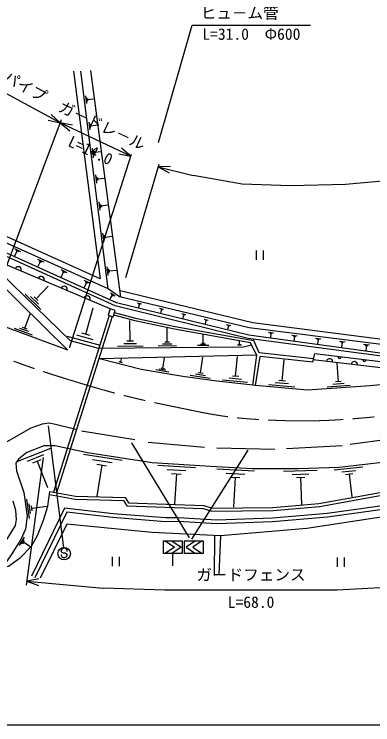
# Model space of a CAD drawing. Units: millimetres, scale not verified. Extents: x 40000 to 680000, y 20000 to 380000.
# Drawn here: x 199831 to 257297, y 205000 to 318871 of the extents above; entities that cross this region are included whole.
import ezdxf
from ezdxf.enums import TextEntityAlignment as Align

# ---------------------------------------------------------------- set-up
doc = ezdxf.new("R2010")
doc.units = ezdxf.units.MM
doc.header["$LTSCALE"] = 1000
doc.linetypes.add('CHAIN', pattern=[18.5, 12, -1.5, 3.5, -1.5])
for name, color, linetype, lineweight in [('M-BGD', 7, 'Continuous', 25), ('M-BMK', 2, 'CHAIN', 13), ('M-STR-STRC', 7, 'Continuous', 25), ('M-TTL-BAND', 7, 'Continuous', 25)]:
    doc.layers.add(name, color=color, linetype=linetype, lineweight=lineweight)
doc.styles.add('@ＭＳ ゴシック', font='')
doc.styles.add('ＭＳ ゴシック', font='')
doc.styles.get('@ＭＳ ゴシック').set_extended_font_data('@MS Gothic')
doc.styles.get('ＭＳ ゴシック').set_extended_font_data('MS Gothic')

msp = doc.modelspace()

# ---------------------------------------------------------------- linework, layer by layer
at = {"layer": 'M-BGD'}
for p, q in [((222937, 298325), (228337, 317106)), ((228337, 317106), (247337, 317106)), ((207203, 301451), (187051, 312335)), ((216919, 273549), (212091, 309828)), ((214870, 274846), (210531, 309723)), ((211472, 304586), (211324, 305777)), ((211554, 304898), (211480, 305494)), ((211655, 305062), (211618, 305360)), ((211636, 305211), (212589, 305329)), ((195669, 270721), (207404, 301988)), ((205257, 301913), (207203, 301451)), ((207203, 301451), (205749, 302824)), ((218546, 296131), (207203, 301451)), ((209172, 301099), (207203, 301451)), ((207203, 301451), (208732, 300162)), ((211997, 300364), (211845, 301591)), ((212082, 300686), (212006, 301299)), ((212186, 300855), (212147, 301161)), ((212166, 301008), (213148, 301130)), ((212527, 296106), (212370, 297369)), ((218546, 296131), (217016, 297420)), ((208697, 265390), (218641, 296428)), ((212614, 296437), (212536, 297069)), ((212721, 296611), (212682, 296927)), ((212701, 296769), (213711, 296895)), ((216577, 296483), (218546, 296131)), ((223023, 294811), (217661, 276610)), ((224902, 294455), (222903, 294404)), ((222903, 294404), (228530, 293050)), ((222903, 294404), (224660, 293449)), ((213061, 291812), (212900, 293111)), ((213151, 292152), (213070, 292802)), ((213261, 292331), (213220, 292656)), ((213240, 292493), (214280, 292623)), ((213600, 287480), (213434, 288816)), ((213692, 287831), (213609, 288499)), ((213805, 288014), (213764, 288348)), ((213784, 288181), (214853, 288314)), ((214230, 282422), (214058, 283801)), ((214325, 282784), (214239, 283473)), ((214441, 282974), (214398, 283318)), ((214420, 283146), (215523, 283283)), ((199853, 281300), (200839, 280854)), ((200257, 280880), (199900, 280091)), ((200055, 281090), (200548, 280867)), ((200133, 280935), (200380, 280824)), ((238649, 279489), (238649, 280989)), ((239774, 279489), (239774, 280989)), ((203576, 279618), (204556, 279175)), ((203978, 279201), (203624, 278417)), ((203777, 279409), (204267, 279188)), ((203855, 279256), (204100, 279145)), ((207294, 277939), (208267, 277499)), ((214907, 276981), (214729, 278406)), ((215005, 277355), (214916, 278067)), ((215125, 277550), (215081, 277907)), ((215103, 277729), (216243, 277870)), ((207692, 277525), (207341, 276746)), ((207493, 277732), (207980, 277512)), ((207571, 277580), (207814, 277470)), ((211004, 276263), (211971, 275826)), ((211401, 275851), (211051, 275078)), ((211202, 276057), (211686, 275839)), ((211280, 275906), (211521, 275797)), ((203327, 273281), (205275, 275285)), ((204092, 271563), (201588, 273997)), ((203710, 272422), (202458, 273639)), ((203640, 272977), (203014, 273585)), ((215534, 273825), (215139, 273238)), ((215266, 274218), (215999, 273725)), ((215400, 274022), (215767, 273775)), ((215442, 273887), (215626, 273763)), ((219572, 272601), (220210, 272447)), ((219716, 272498), (220035, 272421)), ((219860, 272396), (219737, 271885)), ((219780, 272415), (219940, 272377)), ((211316, 267580), (212469, 271815)), ((215203, 271669), (214879, 270620)), ((216036, 271413), (215203, 271669)), ((215712, 270363), (216036, 271413)), ((223120, 271745), (223772, 271587)), ((223267, 271640), (223594, 271562)), ((223415, 271536), (223289, 271014)), ((223333, 271555), (223496, 271516)), ((201542, 268551), (202389, 270846)), ((215043, 270569), (206109, 242265)), ((215531, 270419), (206616, 242175)), ((214879, 270620), (215712, 270363)), ((226682, 270886), (227348, 270725)), ((226832, 270779), (227166, 270699)), ((226983, 270672), (226854, 270139)), ((226900, 270692), (227066, 270652)), ((230258, 270023), (230938, 269859)), ((230412, 269914), (230752, 269832)), ((218411, 266473), (218377, 269762)), ((230565, 269805), (230434, 269261)), ((230480, 269826), (230650, 269785)), ((233848, 269158), (234542, 268990)), ((234005, 269046), (234352, 268962)), ((234162, 268935), (234028, 268379)), ((234075, 268956), (234248, 268914)), ((202765, 267448), (199896, 268506)), ((202154, 267999), (200719, 268528)), ((201901, 268418), (201183, 268683)), ((211977, 267400), (210654, 267761)), ((224345, 266299), (224320, 268645)), ((240602, 267897), (241383, 267799)), ((240788, 267794), (241178, 267745)), ((240876, 267704), (241071, 267679)), ((240973, 267692), (240895, 267067)), ((213674, 265800), (208380, 267242)), ((212495, 266690), (209848, 267411)), ((218925, 266479), (217897, 266468)), ((230107, 266131), (230092, 267560)), ((235924, 265960), (235918, 266464)), ((244338, 267429), (245163, 267325)), ((244534, 267320), (244947, 267269)), ((244627, 267225), (244833, 267199)), ((244730, 267212), (244647, 266552)), ((248118, 266955), (248988, 266846)), ((248324, 266841), (248759, 266787)), ((248422, 266740), (248640, 266713)), ((248531, 266727), (248444, 266031)), ((251942, 266476), (252857, 266362)), ((220475, 265673), (216364, 265630)), ((219443, 266073), (217388, 266051)), ((225817, 265729), (222885, 265698)), ((225081, 266014), (223615, 265999)), ((224711, 266303), (223979, 266296)), ((231004, 265783), (229218, 265764)), ((230555, 265957), (229662, 265947)), ((230330, 266133), (229884, 266128)), ((236240, 265838), (235610, 265831)), ((236082, 265899), (235767, 265896)), ((236002, 265961), (235845, 265960)), ((238711, 264209), (237878, 265837)), ((252159, 266356), (252616, 266299)), ((252262, 266250), (252491, 266222)), ((252376, 266236), (252285, 265504)), ((255811, 265991), (256771, 265871)), ((256039, 265865), (256519, 265805)), ((256147, 265754), (256387, 265724)), ((256267, 265739), (256171, 264971)), ((238711, 264209), (213476, 263651)), ((238087, 259442), (238711, 264209)), ((247662, 263085), (248014, 264476)), ((217164, 263028), (216627, 263164)), ((217043, 263116), (216775, 263183)), ((216990, 263186), (216855, 263220)), ((216922, 263203), (217031, 263633)), ((223634, 262107), (223918, 263783)), ((229711, 261368), (230078, 263919)), ((235305, 260841), (235637, 264042)), ((238484, 259381), (239232, 264028)), ((247662, 263085), (239232, 264028)), ((242766, 260132), (243079, 263497)), ((224122, 261809), (223074, 261986)), ((223895, 262063), (223372, 262151)), ((251776, 259984), (251573, 262927)), ((224610, 261510), (222515, 261866)), ((231214, 260501), (228025, 260960)), ((230463, 260935), (228868, 261164)), ((230110, 261311), (229313, 261426)), ((235805, 260789), (234805, 260893)), ((237223, 259833), (233222, 260248)), ((236264, 260337), (234263, 260544)), ((243778, 259614), (241675, 259809)), ((243292, 260083), (242240, 260181)), ((252721, 259680), (250882, 259553)), ((252236, 260016), (251317, 259953)), ((238484, 259381), (238087, 259442)), ((244791, 259095), (240585, 259486)), ((253666, 259376), (249988, 259122)), ((219166, 250691), (210599, 252065)), ((263365, 251242), (253662, 249938)), ((230347, 249454), (221287, 250239)), ((252388, 249725), (243493, 249203)), ((200423, 247272), (205718, 249343)), ((201953, 247260), (204601, 248295)), ((210919, 248355), (217158, 247401)), ((241607, 249113), (232277, 249315)), ((204446, 247845), (201742, 227354)), ((202823, 246989), (204146, 247507)), ((203484, 247248), (205142, 243012)), ((212383, 247493), (215503, 247016)), ((213068, 246750), (214628, 246511)), ((213848, 246631), (213085, 241640)), ((222872, 246614), (228902, 246243)), ((232326, 246036), (238329, 245685)), ((251112, 245845), (255700, 246360)), ((224343, 245918), (227357, 245733)), ((225059, 245269), (226567, 245176)), ((225813, 245222), (225517, 240399)), ((233791, 245348), (236793, 245173)), ((242991, 245622), (248380, 245812)), ((244357, 245130), (247052, 245225)), ((252310, 245515), (254604, 245772)), ((252935, 245120), (254082, 245249)), ((253509, 245185), (253920, 241514)), ((234507, 244704), (236008, 244616)), ((235257, 244660), (234977, 239857)), ((245050, 244615), (246397, 244663)), ((245723, 244639), (245876, 240327)), ((202258, 238060), (201833, 241147)), ((202461, 238874), (202248, 240418)), ((202716, 239303), (202610, 240074)), ((202663, 239688), (205133, 240028)), ((200667, 233740), (201498, 235082)), ((201009, 233992), (201424, 234663)), ((231910, 235349), (231860, 228911)), ((232867, 235305), (232648, 229068)), ((201247, 234077), (201455, 234412)), ((201351, 234245), (202424, 233579)), ((215574, 230438), (215574, 231938)), ((216699, 230438), (216699, 231938)), ((251638, 230291), (251638, 231791)), ((252763, 230291), (252763, 231791)), ((203803, 228373), (201832, 228035)), ((201832, 228035), (214073, 226906)), ((201832, 228035), (203708, 227342))]:
    msp.add_line(p, q, dxfattribs=at)
for points in [[(320871, 280011), (317076, 274012), (278350, 266628), (265588, 265454), (263762, 265298), (237478, 268591), (216730, 273594), (214870, 274846), (193492, 284502), (163991, 303064), (162426, 304629), (155940, 308793), (148741, 312914), (143498, 315470), (138803, 317400), (134865, 318652)], [(321641, 279070), (318198, 273106), (294633, 268496), (278096, 265320), (263946, 263803), (237431, 267441), (216218, 272645), (193140, 283020), (161990, 302372), (154783, 307097), (146627, 311601), (142419, 313632), (137706, 315510), (132420, 317162)], [(318457, 272405), (294740, 267947), (278179, 264823), (263953, 263363), (237326, 266892), (216036, 272115), (192689, 282725), (161731, 302017), (154544, 306663), (146361, 311198), (142194, 313120), (137514, 315080), (132431, 316577)], [(215203, 271669), (196907, 279420), (183607, 286855), (178077, 290924), (177086, 290846), (162974, 300888), (161774, 300888), (145651, 311067), (140604, 313141), (132450, 315606)], [(209309, 309726), (213587, 276460), (194252, 285179), (164029, 304291)], [(208432, 265037), (195951, 269641), (190995, 274754), (178494, 280290), (172379, 284457), (165623, 294551), (161774, 300888)], [(259171, 296151), (262673, 267278), (260899, 266496), (238091, 269437), (216788, 274534)], [(263022, 292471), (252918, 291585), (244102, 291376), (236355, 291641), (228530, 293050)], [(208432, 265037), (196666, 276596), (195571, 278578), (194838, 280577)], [(237878, 265837), (236557, 265541), (213325, 265298), (208856, 266515), (197672, 277385), (196907, 279420)], [(237878, 265837), (237674, 266234), (225527, 268379), (219426, 269672), (215796, 270635)], [(238220, 266557), (237932, 266584), (225602, 268761), (219516, 270051), (215895, 271011)], [(247808, 263663), (239112, 264621), (238220, 266557)], [(296161, 265555), (277224, 261351), (256859, 259295), (246836, 258604), (238484, 259381)], [(248014, 264476), (263795, 262598), (278040, 264207)], [(238087, 259442), (232296, 260042), (226858, 260825), (220167, 261959), (213476, 263651)], [(278206, 262937), (264408, 261529), (247760, 263470)], [(327023, 256686), (281872, 245146), (269970, 241612), (249976, 238853), (241205, 238103), (232285, 237790), (226129, 238156), (224051, 238141), (215669, 238784), (207896, 239697), (202589, 228817)], [(327170, 256110), (282030, 244573), (270096, 241029), (250042, 238262), (241241, 237510), (232277, 237195), (226113, 237561), (224030, 237547), (215612, 238193), (208245, 239058), (203124, 228557)], [(209712, 252308), (206461, 253126), (205452, 253334), (204287, 253195), (202485, 252510), (197477, 249693)], [(273830, 249749), (259275, 247063), (251911, 246237), (245337, 246005), (238008, 246005), (231304, 246396), (221966, 246970), (211559, 248561), (206394, 249709), (204576, 249692), (201869, 248633), (200495, 247555), (200078, 246912), (200217, 245712), (201382, 242225), (201904, 238434), (201643, 236365), (200895, 234678), (199365, 232209), (197956, 230192)], [(197956, 230192), (198895, 230435), (200826, 231827), (202599, 233618), (203573, 235357), (204512, 237808), (205231, 240034), (205544, 242364), (209674, 241635), (217601, 241415), (218141, 240580), (230217, 240119), (231556, 239719), (241303, 239828), (248676, 240471), (265335, 243462), (272756, 248505), (273830, 249749)], [(300332, 247846), (270210, 240162), (266013, 239394), (246737, 236472), (232867, 235305), (221879, 235814), (208289, 237170), (204011, 228484)], [(205480, 241889), (209625, 241157), (217336, 240943), (217873, 240111), (230138, 239643), (231489, 239240), (241327, 239349), (248740, 239996), (265520, 243009)], [(193699, 228715), (195924, 231170), (197051, 232493), (198848, 235006), (200023, 236929), (200187, 237873), (200075, 239348), (199667, 240850)], [(263411, 227219), (251594, 226593), (223971, 226554), (214073, 226906)]]:
    msp.add_lwpolyline(points, dxfattribs=at)
for centre, radius, start, end in [((200471, 277910), 500, 337.04179, 157.04179), ((204154, 276350), 500, 337.04179, 157.04179), ((207837, 274790), 500, 337.04179, 157.04179), ((211520, 273230), 500, 337.04179, 157.04179), ((250373, 263166), 500, 353.34745, 173.34745), ((251981, 263958), 254, 162.82439, 3.60211), ((254346, 262702), 500, 353.34745, 173.34745), ((255953, 263485), 254, 162.82439, 3.60211)]:
    msp.add_arc(centre, radius, start, end, dxfattribs=at)
at = {"layer": 'M-BMK'}
msp.add_open_spline([(270873, 256311), (264231, 255079), (262220, 254768), (256617, 254254), (249658, 253615), (245707, 253544), (238730, 253938), (233164, 254252), (230091, 255027), (224629, 256142), (217697, 257557), (213870, 258658), (207114, 260760), (200893, 262695), (197506, 264097), (191484, 266582), (184703, 269380), (182458, 270520), (174445, 274477)], degree=3, knots=[0, 0, 0, 0, 1, 1, 1, 2, 2, 2, 3, 3, 3, 4, 4, 4, 5, 5, 5, 6, 6, 6, 6], dxfattribs=at)
at = {"layer": 'M-STR-STRC'}
for p, q in [((205262, 252928), (207723, 233410)), ((227949, 234985), (218663, 250172)), ((237280, 249024), (228236, 234750)), ((223725, 234471), (226725, 234471)), ((223725, 234471), (223725, 232471)), ((224043, 234471), (225543, 233471)), ((225543, 233471), (224043, 232471)), ((225093, 234471), (226593, 233471)), ((226593, 233471), (225093, 232471)), ((226725, 234471), (226725, 232471)), ((227090, 234471), (230090, 234471)), ((227090, 234471), (227090, 232471)), ((228908, 234471), (227408, 233471)), ((227408, 233471), (228908, 232471)), ((229958, 234471), (228458, 233471)), ((228458, 233471), (229958, 232471)), ((230090, 234471), (230090, 232471)), ((207334, 232794), (207440, 232658)), ((207440, 232658), (207685, 232546)), ((207685, 232546), (207985, 232544)), ((207985, 232544), (208230, 232404)), ((208230, 232404), (208330, 232286)), ((226725, 232471), (223725, 232471)), ((225225, 232471), (225225, 230471)), ((230090, 232471), (227090, 232471))]:
    msp.add_line(p, q, dxfattribs=at)
msp.add_circle((207831, 232415), 1000, dxfattribs=at)
for centre, start, end in [((207834, 232790), 359.55488, 179.55488), ((207830, 232290), 179.55488, 359.55488)]:
    msp.add_arc(centre, 500, start, end, dxfattribs=at)
at = {"layer": 'M-TTL-BAND'}
msp.add_line((40000, 205000), (579000, 205000), dxfattribs=at)

# ---------------------------------------------------------------- texts
at = {"layer": 'M-BGD', "style": 'ＭＳ ゴシック'}
msp.add_text('ヒュ－ム管', height=1833, dxfattribs=at).set_placement((229712, 317606), align=Align.BOTTOM_LEFT)
msp.add_text('L=31.0\u3000Φ600', height=1833, dxfattribs=at).set_placement((237837, 316606), align=Align.TOP_CENTER)
for s, rotation, p in [('ガ－ドパイプ', 331.628, (197602, 307773)), ('ガ－ドレ－ル', 334.873, (213299, 299696)), ('ガ－ドフェンス', 0.081, (237782, 227574))]:
    msp.add_text(s, height=1833, rotation=rotation, dxfattribs=at).set_placement(p, align=Align.BOTTOM_CENTER)
at = {"layer": 'M-BGD', "style": '@ＭＳ ゴシック'}
for s, rotation, p in [('L=14.0', 334.873, (212450, 297886)), ('L=68.0', 0.081, (237784, 225574))]:
    msp.add_text(s, height=1833, rotation=rotation, dxfattribs=at).set_placement(p, align=Align.TOP_CENTER)

doc.saveas('drawing.dxf')
